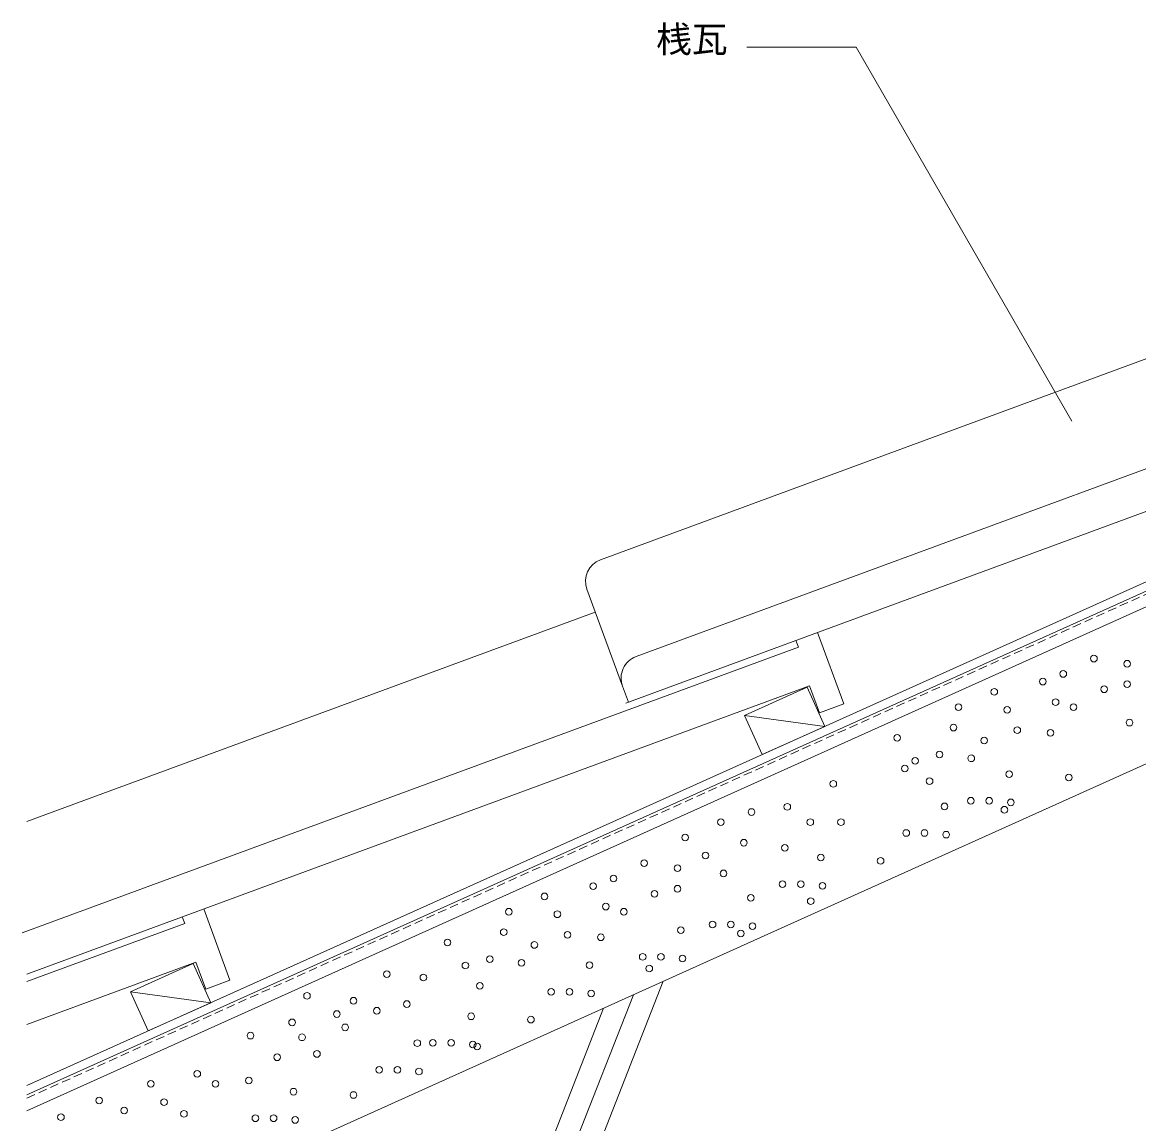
# Model space of a CAD drawing. Units: millimetres, scale not verified. Extents: x -203 to 197, y -138 to 132.
# Drawn here: x -177.1 to -99.1, y -48.3 to 28.5 of the extents above; entities that cross this region are included whole.
import ezdxf
from ezdxf.enums import TextEntityAlignment as Align

# ---------------------------------------------------------------- set-up
doc = ezdxf.new("R2010")
doc.units = ezdxf.units.MM
doc.header["$LTSCALE"] = 0.5
doc.linetypes.add('DASHED1', pattern=[1.8, 1.2, -0.6])
for name, color, linetype, lineweight in [('1-0', 7, 'Continuous', 18), ('1-1', 7, 'Continuous', 18), ('1-4', 7, 'Continuous', 18), ('1-B', 3, 'Continuous', 18), ('1-C', 7, 'Continuous', 18)]:
    doc.layers.add(name, color=color, linetype=linetype, lineweight=lineweight)
doc.layers.add('1-5', color=7, linetype='Continuous')
doc.styles.add('ＭＳ ゴシック', font='')
doc.styles.get('ＭＳ ゴシック').set_extended_font_data('MS Gothic')

msp = doc.modelspace()

# ---------------------------------------------------------------- linework, layer by layer
at = {"layer": '1-0'}
for p, q in [((-176.7568, -45.6779), (-28.0071, 21.2594)), ((-176.7568, -46.3359), (-28.0071, 20.6015)), ((-176.7568, -47.4324), (-28.0071, 19.5049)), ((-124.7984, -35.0171), (-28.0071, 8.5391)), ((-172.6531, -56.5517), (-124.7984, -35.0171)), ((-132.3222, -38.4027), (-144.8546, -70.3604)), ((-169.5164, -39.13), (-168.2853, -41.8658)), ((-134.4091, -39.3418), (-146.9415, -71.2995)), ((-136.496, -40.2809), (-149.0284, -72.2386))]:
    msp.add_line(p, q, dxfattribs=at)
for centre in [(-102.2443, -15.8821), (-99.9246, -16.239), (-104.3856, -16.9527), (-105.8131, -17.488), (-101.5306, -18.0234), (-99.9246, -17.6665), (-109.2035, -18.2018), (-104.9209, -18.9156), (-111.7017, -19.2724), (-108.3113, -19.4509), (-103.6719, -19.2724), (-99.7602, -20.3519), (-112.0586, -20.7), (-107.5976, -20.8784), (-105.2778, -21.0569), (-115.9843, -21.4137), (-109.9173, -21.5922), (-113.0239, -22.5813), (-115.449, -23.5551), (-114.7352, -23.0197), (-110.8095, -22.8413), (-108.1722, -23.9417), (-103.993, -24.1738), (-120.4453, -24.6257), (-113.7204, -24.4388), (-110.8423, -25.7991), (-109.5653, -25.7991), (-108.0561, -25.9152), (-126.1554, -26.5885), (-123.6572, -26.2317), (-112.6802, -26.1956), (-108.501, -26.4278), (-128.2967, -27.3023), (-122.0513, -27.3023), (-119.91, -27.3023), (-115.3503, -28.0531), (-114.0733, -28.0531), (-112.5641, -28.1692), (-130.7949, -28.373), (-126.6907, -28.7298), (-129.3674, -29.622), (-123.8357, -29.0867), (-121.3205, -29.7645), (-133.6499, -30.1574), (-131.3302, -30.5142), (-117.1413, -29.9966), (-135.7912, -31.228), (-128.1183, -30.8711), (-137.2188, -31.7633), (-131.3302, -31.9418), (-123.9906, -31.6219), (-122.7136, -31.6219), (-121.2044, -31.738), (-140.6091, -32.4771), (-132.9362, -32.2987), (-126.2042, -32.582), (-122.0249, -32.8141), (-143.1073, -33.5477), (-139.7169, -33.7262), (-136.3266, -33.1909), (-135.0775, -33.5477), (-128.8742, -34.4394), (-127.5972, -34.4394), (-143.4642, -34.9753), (-139.0032, -35.1537), (-131.0878, -34.8359), (-126.9086, -35.0681), (-126.0881, -34.5555), (-147.3899, -35.689), (-141.3229, -35.8675), (-136.6834, -35.3321), (-144.4295, -36.8566), (-133.7579, -36.6934), (-132.4809, -36.6934), (-130.9717, -36.8095), (-146.1408, -37.295), (-142.2151, -37.1166), (-137.4741, -37.2778), (-133.2949, -37.51), (-151.6271, -37.9014), (-149.0731, -38.1336), (-145.1261, -38.714), (-140.1442, -39.1352), (-138.8672, -39.1352), (-157.1993, -39.4106), (-153.9488, -39.7588), (-137.358, -39.2513), (-155.1097, -40.6876), (-152.3236, -40.4554), (-150.234, -39.991), (-158.2442, -41.268), (-145.7388, -40.8466), (-141.5595, -41.0788), (-161.1464, -42.1967), (-157.5476, -42.3128), (-154.5293, -41.6163), (-149.4954, -42.7249), (-148.4088, -42.704), (-147.1318, -42.704), (-145.6227, -42.8201), (-145.3162, -42.9571), (-159.289, -43.7059), (-156.5028, -43.4737), (-152.1655, -44.5823), (-150.8885, -44.5823), (-164.8612, -44.8668), (-161.2625, -45.3311), (-149.3793, -44.6984), (-168.1117, -45.5633), (-163.5843, -45.5633), (-158.1357, -46.1059), (-171.7105, -46.7242), (-167.183, -46.8403), (-153.9565, -46.3381), (-169.9692, -47.4207), (-165.79, -47.6529), (-174.3806, -47.8851), (-160.8058, -47.9633), (-159.5288, -47.9633), (-158.0196, -48.0794)]:
    msp.add_circle(centre, 0.2322, dxfattribs=at)
at = {"layer": '1-1', "color": 3, "linetype": 'DASHED1'}
msp.add_line((-176.7568, -46.5552), (-28.0071, 20.3822), dxfattribs=at)
at = {"layer": '1-1'}
for p, q in [((-126.6561, -19.8429), (-122.2789, -17.8731)), ((-126.6562, -19.8429), (-121.0478, -20.6089)), ((-126.6561, -19.8429), (-121.0478, -20.6089)), ((-169.5164, -39.13), (-165.1392, -37.1602)), ((-169.5165, -39.13), (-163.9081, -39.896))]:
    msp.add_line(p, q, dxfattribs=at)
for points in [[(-125.425, -22.5786), (-126.6562, -19.8429), (-122.2789, -17.8731), (-121.0478, -20.6089)], [(-125.425, -22.5786), (-126.6561, -19.8429), (-122.2789, -17.8731), (-121.0478, -20.6089)]]:
    msp.add_lwpolyline(points, close=True, dxfattribs=at)
msp.add_lwpolyline([(-169.5165, -39.13), (-165.1392, -37.1603), (-163.9081, -39.896), (-168.2854, -41.8658)], dxfattribs=at)
at = {"layer": '1-4'}
msp.add_lwpolyline([(-103.7838, 0.6892), (-118.8555, 26.7942), (-126.4865, 26.7942)], dxfattribs=at)
at = {"layer": '1-B'}
for p, q in [((-134.2186, -15.7437), (-80.0202, 4.2052)), ((-134.9349, -18.991), (-79.2408, 1.5084)), ((-123.0517, -14.6171), (-122.8805, -15.082)), ((-121.5502, -14.0644), (-119.721, -19.0339)), ((-177.0789, -35.0308), (-122.8805, -15.082)), ((-176.7568, -37.8959), (-122.1011, -17.7787)), ((-135.1675, -17.7979), (-134.7501, -18.9317)), ((-122.1011, -17.7787), (-121.4102, -19.6556)), ((-121.4102, -19.6556), (-119.721, -19.0339)), ((-164.4104, -33.3516), (-162.5813, -38.321)), ((-165.912, -33.9042), (-165.7409, -34.3691)), ((-176.7568, -38.4237), (-165.7409, -34.3691)), ((-176.7568, -41.4074), (-164.9614, -37.0658)), ((-164.9614, -37.0658), (-164.2705, -38.9427)), ((-164.2705, -38.9427), (-162.5813, -38.321))]:
    msp.add_line(p, q, dxfattribs=at)
msp.add_arc((-133.666, -17.2452), 1.6, 110.2068, 200.20738, dxfattribs=at)
at = {"layer": '1-C'}
for p, q in [((-136.7056, -8.9868), (-94.2086, 6.6551)), ((-137.6545, -11.041), (-135.1675, -17.7979)), ((-176.7568, -27.24), (-137.0689, -12.632))]:
    msp.add_line(p, q, dxfattribs=at)
msp.add_arc((-136.1529, -10.4884), 1.6, 110.20723, 200.20695, dxfattribs=at)

# ---------------------------------------------------------------- texts
at = {"layer": '1-5', "style": 'ＭＳ ゴシック'}
msp.add_text('桟瓦', height=1.833, dxfattribs=at).set_placement((-132.8265, 25.8734), align=Align.BOTTOM_LEFT)

doc.saveas('drawing.dxf')
